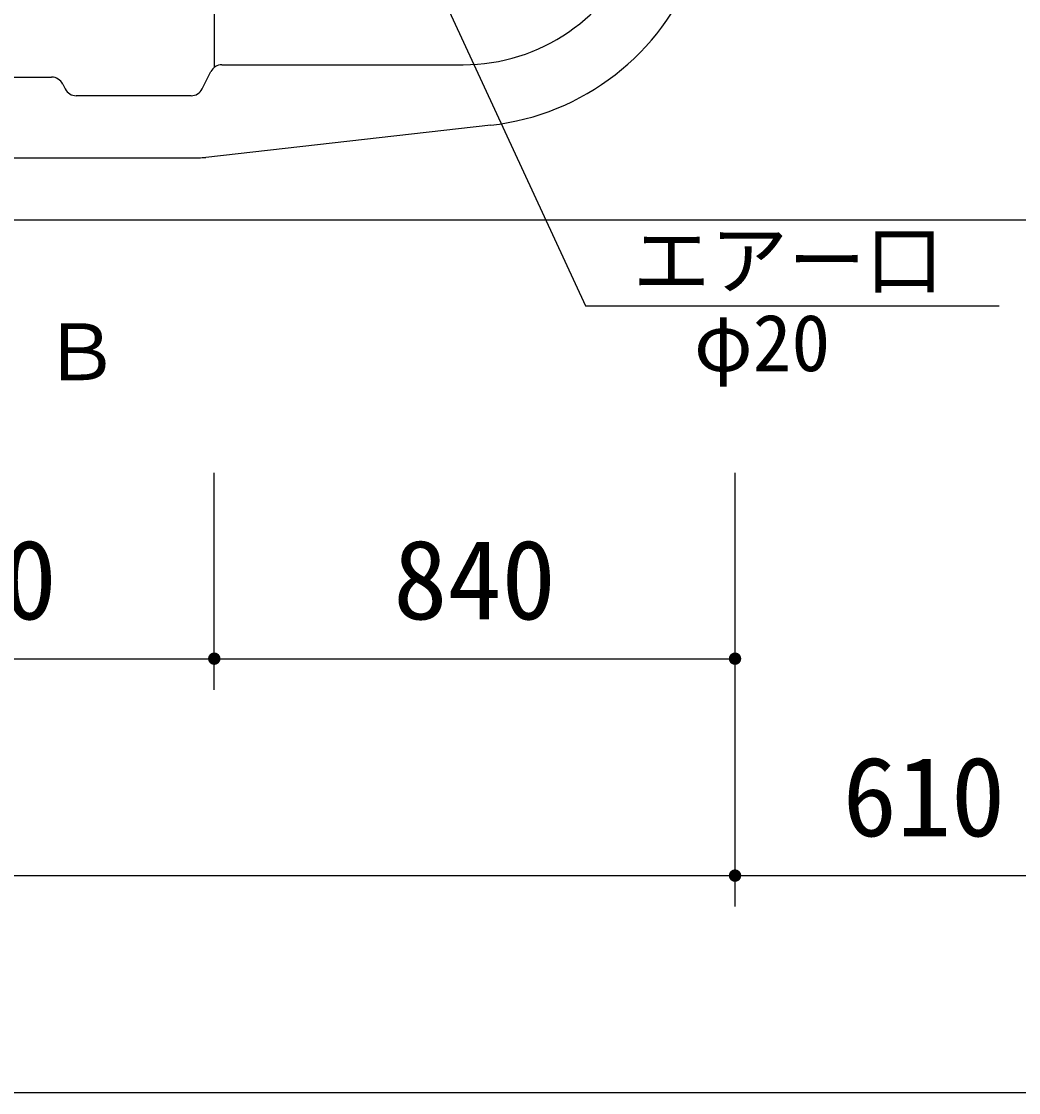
# Model space of a CAD drawing. Units: millimetres, scale not verified. Extents: x -14850 to 14850, y -10500 to 10500.
# Drawn here: x -6578 to -4970, y -1191 to 537 of the extents above; entities that cross this region are included whole.
import ezdxf
from ezdxf.enums import TextEntityAlignment as Align

# ---------------------------------------------------------------- set-up
doc = ezdxf.new("R2010")
doc.units = ezdxf.units.MM
doc.header["$LTSCALE"] = 50
for name, color, linetype, lineweight in [('0-1_躯体', 3, 'Continuous', 25), ('0-2_製作', 5, 'Continuous', 25), ('0-3_機器', 3, 'Continuous', 25)]:
    doc.layers.add(name, color=color, linetype=linetype, lineweight=lineweight)
doc.styles.add('ＭＳ ゴシック', font='')
doc.styles.get('ＭＳ ゴシック').set_extended_font_data('MS Gothic')

msp = doc.modelspace()

# ---------------------------------------------------------------- linework, layer by layer
at = {"layer": '0-1_躯体'}
for p, q in [((-6267.2, 2571.6), (-6267.2, 463.05)), ((-6156.72, 1134.92), (-5668.27, 78.4)), ((-6254.84, 467.32), (-5865.69, 467.32)), ((-6286.67, 428.38), (-6272.73, 456.27)), ((-6774.84, 447.32), (-6529.56, 447.32)), ((-6511.67, 436.27), (-6507.73, 428.38)), ((-6304.56, 417.32), (-6489.84, 417.32)), ((-5820.87, 369.84), (-6280.99, 317.95)), ((-9278.85, 317.32), (-6292.2, 317.32)), ((-5668.27, 78.4), (-5001.15, 78.4))]:
    msp.add_line(p, q, dxfattribs=at)
for centre, radius, start, end in [((-5865.69, 767.32), 300, 270, 339.07516), ((-5865.69, 767.32), 400, 276.43425, 339.07516), ((-6254.84, 447.32), 20, 90, 153.43494), ((-6529.56, 427.32), 20, 26.56505, 90), ((-6489.84, 437.32), 20, 206.56503, 270), ((-6304.56, 437.32), 20, 270, 333.43494), ((-6292.2, 417.32), 100, 270, 276.43425)]:
    msp.add_arc(centre, radius, start, end, dxfattribs=at)
at = {"layer": '0-2_製作', "color": 2}
for p, q in [((-6267.2, -540.81), (-6267.2, -191.19)), ((-5427.2, -890.81), (-5427.2, -191.19)), ((-7037.2, -490.81), (-6267.2, -490.81)), ((-6267.2, -490.81), (-5427.2, -490.81)), ((-9737.2, -840.81), (-5427.2, -840.81)), ((-5427.2, -840.81), (-4817.2, -840.81)), ((-9737.2, -1190.81), (-4817.2, -1190.81))]:
    msp.add_line(p, q, dxfattribs=at)
at = {"layer": '0-2_製作'}
for points in [[(-6274.04, -483.52), (-6267.2, -490.81), (-6274.9, -484.43)], [(-6273.08, -482.72), (-6267.2, -490.81), (-6274.04, -483.52)], [(-6272.02, -482.04), (-6267.2, -490.81), (-6273.08, -482.72)], [(-6270.88, -481.51), (-6267.2, -490.81), (-6272.02, -482.04)], [(-6269.69, -481.12), (-6267.2, -490.81), (-6270.88, -481.51)], [(-6268.45, -480.89), (-6267.2, -490.81), (-6269.69, -481.12)], [(-6267.2, -480.81), (-6267.2, -490.81), (-6268.45, -480.89)], [(-6267.2, -480.81), (-6257.2, -490.81), (-6267.2, -490.81)], [(-6266.57, -480.83), (-6257.2, -490.81), (-6267.2, -480.81)], [(-6265.32, -480.98), (-6257.2, -490.81), (-6266.57, -480.83)], [(-6264.11, -481.3), (-6257.2, -490.81), (-6265.32, -480.98)], [(-6262.94, -481.76), (-6257.2, -490.81), (-6264.11, -481.3)], [(-6261.84, -482.36), (-6257.2, -490.81), (-6262.94, -481.76)], [(-6260.82, -483.1), (-6257.2, -490.81), (-6261.84, -482.36)], [(-6259.91, -483.96), (-6257.2, -490.81), (-6260.82, -483.1)], [(-5434.04, -483.52), (-5427.2, -490.81), (-5434.9, -484.43)], [(-5433.08, -482.72), (-5427.2, -490.81), (-5434.04, -483.52)], [(-5432.02, -482.04), (-5427.2, -490.81), (-5433.08, -482.72)], [(-5430.88, -481.51), (-5427.2, -490.81), (-5432.02, -482.04)], [(-5429.68, -481.12), (-5427.2, -490.81), (-5430.88, -481.51)], [(-5428.45, -480.89), (-5427.2, -490.81), (-5429.68, -481.12)], [(-5427.2, -480.81), (-5427.2, -490.81), (-5428.45, -480.89)], [(-5427.2, -480.81), (-5417.2, -490.81), (-5427.2, -490.81)], [(-5426.57, -480.83), (-5417.2, -490.81), (-5427.2, -480.81)], [(-5425.32, -480.98), (-5417.2, -490.81), (-5426.57, -480.83)], [(-5424.11, -481.3), (-5417.2, -490.81), (-5425.32, -480.98)], [(-5422.94, -481.76), (-5417.2, -490.81), (-5424.11, -481.3)], [(-5421.84, -482.36), (-5417.2, -490.81), (-5422.94, -481.76)], [(-5420.82, -483.1), (-5417.2, -490.81), (-5421.84, -482.36)], [(-5419.91, -483.96), (-5417.2, -490.81), (-5420.82, -483.1)], [(-6277.18, -490.18), (-6267.2, -490.81), (-6277.2, -490.81)], [(-6277.2, -490.81), (-6276.88, -493.29), (-6277.12, -492.06)], [(-6267.2, -490.81), (-6276.88, -493.29), (-6277.2, -490.81)], [(-6277.02, -488.93), (-6267.2, -490.81), (-6277.18, -490.18)], [(-6276.71, -487.72), (-6267.2, -490.81), (-6277.02, -488.93)], [(-6267.2, -490.81), (-6276.5, -494.49), (-6276.88, -493.29)], [(-6276.25, -486.55), (-6267.2, -490.81), (-6276.71, -487.72)], [(-6267.2, -490.81), (-6275.96, -495.62), (-6276.5, -494.49)], [(-6275.64, -485.45), (-6267.2, -490.81), (-6276.25, -486.55)], [(-6267.2, -490.81), (-6275.29, -496.68), (-6275.96, -495.62)], [(-6274.9, -484.43), (-6267.2, -490.81), (-6275.64, -485.45)], [(-6267.2, -490.81), (-6274.49, -497.65), (-6275.29, -496.68)], [(-6267.2, -490.81), (-6273.57, -498.51), (-6274.49, -497.65)], [(-6267.2, -490.81), (-6272.56, -499.25), (-6273.57, -498.51)], [(-6267.2, -490.81), (-6271.46, -499.85), (-6272.56, -499.25)], [(-6267.2, -490.81), (-6270.29, -500.32), (-6271.46, -499.85)], [(-6267.2, -490.81), (-6269.07, -500.63), (-6270.29, -500.32)], [(-6267.2, -490.81), (-6267.83, -500.79), (-6269.07, -500.63)], [(-6267.2, -490.81), (-6267.2, -500.81), (-6267.83, -500.79)], [(-6267.2, -490.81), (-6265.94, -500.73), (-6267.2, -500.81)], [(-6257.2, -490.81), (-6265.94, -500.73), (-6267.2, -490.81)], [(-6257.2, -490.81), (-6264.71, -500.49), (-6265.94, -500.73)], [(-6257.2, -490.81), (-6263.52, -500.1), (-6264.71, -500.49)], [(-6257.2, -490.81), (-6262.38, -499.57), (-6263.52, -500.1)], [(-6257.2, -490.81), (-6261.32, -498.9), (-6262.38, -499.57)], [(-6257.2, -490.81), (-6260.35, -498.1), (-6261.32, -498.9)], [(-6257.2, -490.81), (-6259.49, -497.18), (-6260.35, -498.1)], [(-6259.11, -484.93), (-6257.2, -490.81), (-6259.91, -483.96)], [(-6257.2, -490.81), (-6258.75, -496.16), (-6259.49, -497.18)], [(-6258.44, -485.99), (-6257.2, -490.81), (-6259.11, -484.93)], [(-6257.2, -490.81), (-6258.15, -495.06), (-6258.75, -496.16)], [(-6257.9, -487.12), (-6257.2, -490.81), (-6258.44, -485.99)], [(-6257.2, -490.81), (-6257.69, -493.9), (-6258.15, -495.06)], [(-6257.51, -488.32), (-6257.2, -490.81), (-6257.9, -487.12)], [(-6257.2, -490.81), (-6257.38, -492.68), (-6257.69, -493.9)], [(-6257.28, -489.55), (-6257.2, -490.81), (-6257.51, -488.32)], [(-6257.2, -490.81), (-6257.22, -491.43), (-6257.38, -492.68)], [(-5437.18, -490.18), (-5427.2, -490.81), (-5437.2, -490.81)], [(-5437.2, -490.81), (-5436.88, -493.29), (-5437.12, -492.06)], [(-5427.2, -490.81), (-5436.88, -493.29), (-5437.2, -490.81)], [(-5437.02, -488.93), (-5427.2, -490.81), (-5437.18, -490.18)], [(-5436.71, -487.72), (-5427.2, -490.81), (-5437.02, -488.93)], [(-5427.2, -490.81), (-5436.5, -494.49), (-5436.88, -493.29)], [(-5436.25, -486.55), (-5427.2, -490.81), (-5436.71, -487.72)], [(-5427.2, -490.81), (-5435.96, -495.62), (-5436.5, -494.49)], [(-5435.64, -485.45), (-5427.2, -490.81), (-5436.25, -486.55)], [(-5427.2, -490.81), (-5435.29, -496.68), (-5435.96, -495.62)], [(-5434.9, -484.43), (-5427.2, -490.81), (-5435.64, -485.45)], [(-5427.2, -490.81), (-5434.49, -497.65), (-5435.29, -496.68)], [(-5427.2, -490.81), (-5433.57, -498.51), (-5434.49, -497.65)], [(-5427.2, -490.81), (-5432.56, -499.25), (-5433.57, -498.51)], [(-5427.2, -490.81), (-5431.46, -499.85), (-5432.56, -499.25)], [(-5427.2, -490.81), (-5430.29, -500.32), (-5431.46, -499.85)], [(-5427.2, -490.81), (-5429.07, -500.63), (-5430.29, -500.32)], [(-5427.2, -490.81), (-5427.83, -500.79), (-5429.07, -500.63)], [(-5427.2, -490.81), (-5427.2, -500.81), (-5427.83, -500.79)], [(-5427.2, -490.81), (-5425.94, -500.73), (-5427.2, -500.81)], [(-5417.2, -490.81), (-5425.94, -500.73), (-5427.2, -490.81)], [(-5417.2, -490.81), (-5424.71, -500.49), (-5425.94, -500.73)], [(-5417.2, -490.81), (-5423.52, -500.1), (-5424.71, -500.49)], [(-5417.2, -490.81), (-5422.38, -499.57), (-5423.52, -500.1)], [(-5417.2, -490.81), (-5421.32, -498.9), (-5422.38, -499.57)], [(-5417.2, -490.81), (-5420.35, -498.1), (-5421.32, -498.9)], [(-5417.2, -490.81), (-5419.49, -497.18), (-5420.35, -498.1)], [(-5419.11, -484.93), (-5417.2, -490.81), (-5419.91, -483.96)], [(-5417.2, -490.81), (-5418.75, -496.16), (-5419.49, -497.18)], [(-5418.43, -485.99), (-5417.2, -490.81), (-5419.11, -484.93)], [(-5417.2, -490.81), (-5418.15, -495.06), (-5418.75, -496.16)], [(-5417.9, -487.12), (-5417.2, -490.81), (-5418.43, -485.99)], [(-5417.2, -490.81), (-5417.69, -493.9), (-5418.15, -495.06)], [(-5417.51, -488.32), (-5417.2, -490.81), (-5417.9, -487.12)], [(-5417.2, -490.81), (-5417.37, -492.68), (-5417.69, -493.9)], [(-5417.28, -489.55), (-5417.2, -490.81), (-5417.51, -488.32)], [(-5417.2, -490.81), (-5417.22, -491.43), (-5417.37, -492.68)], [(-5437.18, -840.18), (-5427.2, -840.81), (-5437.2, -840.81)], [(-5437.2, -840.81), (-5436.88, -843.29), (-5437.12, -842.06)], [(-5437.2, -840.81), (-5436.5, -844.49), (-5436.88, -843.29)], [(-5427.2, -840.81), (-5436.5, -844.49), (-5437.2, -840.81)], [(-5437.02, -838.93), (-5427.2, -840.81), (-5437.18, -840.18)], [(-5436.71, -837.72), (-5427.2, -840.81), (-5437.02, -838.93)], [(-5436.25, -836.55), (-5427.2, -840.81), (-5436.71, -837.72)], [(-5427.2, -840.81), (-5435.96, -845.62), (-5436.5, -844.49)], [(-5435.64, -835.45), (-5427.2, -840.81), (-5436.25, -836.55)], [(-5427.2, -840.81), (-5435.29, -846.68), (-5435.96, -845.62)], [(-5434.9, -834.43), (-5427.2, -840.81), (-5435.64, -835.45)], [(-5427.2, -840.81), (-5434.49, -847.65), (-5435.29, -846.68)], [(-5434.04, -833.52), (-5427.2, -840.81), (-5434.9, -834.43)], [(-5427.2, -840.81), (-5433.57, -848.51), (-5434.49, -847.65)], [(-5433.08, -832.72), (-5427.2, -840.81), (-5434.04, -833.52)], [(-5427.2, -840.81), (-5432.56, -849.25), (-5433.57, -848.51)], [(-5432.02, -832.04), (-5427.2, -840.81), (-5433.08, -832.72)], [(-5427.2, -840.81), (-5431.46, -849.85), (-5432.56, -849.25)], [(-5430.88, -831.51), (-5427.2, -840.81), (-5432.02, -832.04)], [(-5427.2, -840.81), (-5430.29, -850.32), (-5431.46, -849.85)], [(-5429.68, -831.12), (-5427.2, -840.81), (-5430.88, -831.51)], [(-5427.2, -840.81), (-5429.07, -850.63), (-5430.29, -850.32)], [(-5428.45, -830.89), (-5427.2, -840.81), (-5429.68, -831.12)], [(-5427.2, -840.81), (-5427.83, -850.79), (-5429.07, -850.63)], [(-5428.45, -830.89), (-5427.2, -830.81), (-5427.2, -840.81)], [(-5427.2, -840.81), (-5427.2, -850.81), (-5427.83, -850.79)], [(-5427.2, -830.81), (-5417.2, -840.81), (-5427.2, -840.81)], [(-5426.57, -830.83), (-5417.2, -840.81), (-5427.2, -830.81)], [(-5427.2, -840.81), (-5425.94, -850.73), (-5427.2, -850.81)], [(-5427.2, -840.81), (-5424.71, -850.49), (-5425.94, -850.73)], [(-5417.2, -840.81), (-5424.71, -850.49), (-5427.2, -840.81)], [(-5425.32, -830.98), (-5417.2, -840.81), (-5426.57, -830.83)], [(-5424.11, -831.3), (-5417.2, -840.81), (-5425.32, -830.98)], [(-5417.2, -840.81), (-5423.52, -850.1), (-5424.71, -850.49)], [(-5422.94, -831.76), (-5417.2, -840.81), (-5424.11, -831.3)], [(-5417.2, -840.81), (-5422.38, -849.57), (-5423.52, -850.1)], [(-5421.84, -832.36), (-5417.2, -840.81), (-5422.94, -831.76)], [(-5417.2, -840.81), (-5421.32, -848.9), (-5422.38, -849.57)], [(-5420.82, -833.1), (-5417.2, -840.81), (-5421.84, -832.36)], [(-5417.2, -840.81), (-5420.35, -848.1), (-5421.32, -848.9)], [(-5419.91, -833.96), (-5417.2, -840.81), (-5420.82, -833.1)], [(-5417.2, -840.81), (-5419.49, -847.18), (-5420.35, -848.1)], [(-5419.11, -834.93), (-5417.2, -840.81), (-5419.91, -833.96)], [(-5417.2, -840.81), (-5418.75, -846.16), (-5419.49, -847.18)], [(-5418.43, -835.99), (-5417.2, -840.81), (-5419.11, -834.93)], [(-5417.2, -840.81), (-5418.15, -845.06), (-5418.75, -846.16)], [(-5417.9, -837.12), (-5417.2, -840.81), (-5418.43, -835.99)], [(-5417.2, -840.81), (-5417.69, -843.9), (-5418.15, -845.06)], [(-5417.51, -838.32), (-5417.2, -840.81), (-5417.9, -837.12)], [(-5417.2, -840.81), (-5417.37, -842.68), (-5417.69, -843.9)], [(-5417.51, -838.32), (-5417.28, -839.55), (-5417.2, -840.81)], [(-5417.2, -840.81), (-5417.22, -841.43), (-5417.37, -842.68)]]:
    msp.add_solid(points, dxfattribs=at)
at = {"layer": '0-3_機器', "color": 2}
msp.add_lwpolyline([(-9982.2, 2817.32), (-9982.2, 217.32), (-4717.2, 217.32)], dxfattribs=at)

# ---------------------------------------------------------------- texts
at = {"layer": '0-1_躯体', "color": 4, "style": 'ＭＳ ゴシック'}
for s, p in [('\u3000エアー口\u3000', (-5717.48, 78.97)), ('\u3000φ20', (-5618.68, -54.54)), ('Ｂ', (-6544.58, -69.16))]:
    msp.add_text(s, height=91.79, dxfattribs=at).set_placement(p, align=Align.BOTTOM_LEFT)
at = {"layer": '0-2_製作', "color": 4, "style": 'ＭＳ ゴシック'}
for s, p in [('770', (-6783.45, -465.81)), ('840', (-5978.45, -465.81)), ('610', (-5253.45, -815.81))]:
    msp.add_text(s, height=128.4, dxfattribs=at).set_placement(p, align=Align.BOTTOM_LEFT)

doc.saveas('drawing.dxf')
